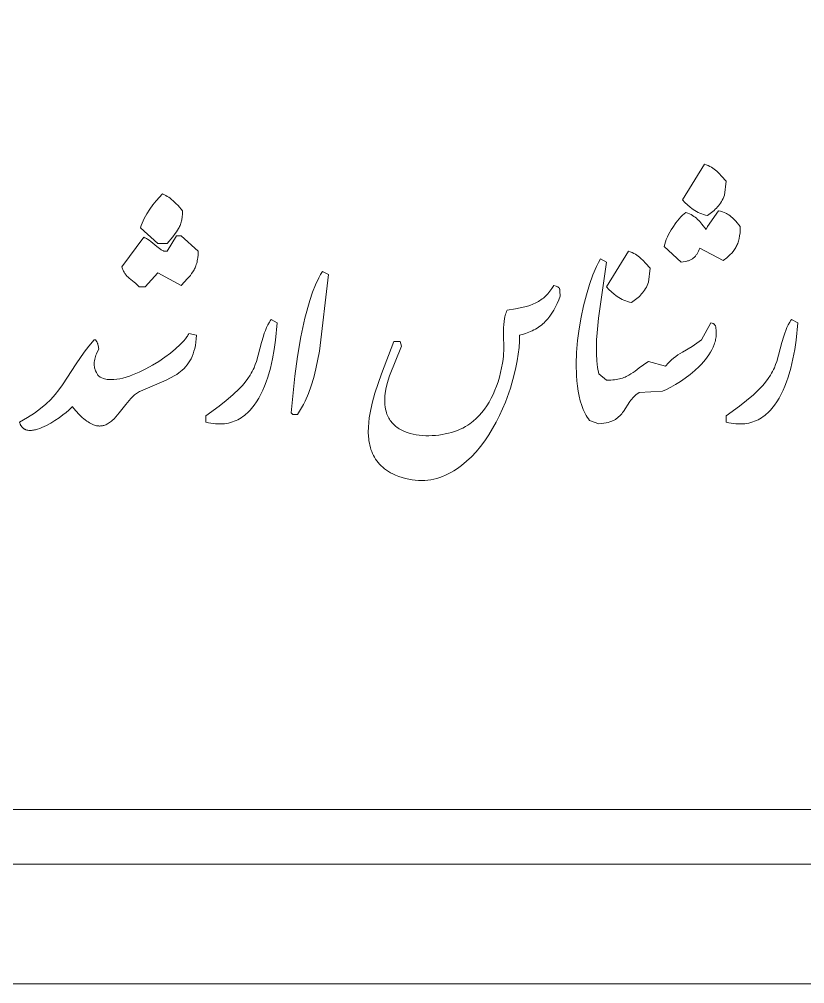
# Model space of a CAD drawing. Header units: metres. Extents: x 236 to 355, y 67 to 475.
# Drawn here: x 296.351 to 296.985, y 318.143 to 318.921 of the extents above; entities that cross this region are included whole.
import ezdxf

# ---------------------------------------------------------------- set-up
doc = ezdxf.new("R2010")
doc.units = ezdxf.units.M
doc.header["$LTSCALE"] = 0.007
doc.header["$MEASUREMENT"] = 0
doc.layers.add('6', color=6, linetype='Continuous')
doc.layers.add('H', color=7, linetype='Continuous')
doc.layers.add('decoration', color=251, linetype='Continuous', lineweight=18)

msp = doc.modelspace()

# ---------------------------------------------------------------- linework, layer by layer
at = {"layer": '6', "lineweight": 5}
for points in [[(311.83279, 337.5358), (283.73991, 337.5358), (283.73991, 318.14292), (311.83279, 318.14292)], [(311.83279, 337.5358), (283.73991, 337.5358), (283.73991, 318.14292), (311.83279, 318.14292)], [(311.73635, 337.43936), (283.83635, 337.43936), (283.83635, 318.23936), (311.73635, 318.23936)], [(311.73635, 337.43936), (283.83635, 337.43936), (283.83635, 318.23936), (311.73635, 318.23936)]]:
    msp.add_lwpolyline(points, close=True, dxfattribs=at)
at = {"layer": 'decoration', "lineweight": 5, "ltscale": 0.5}
msp.add_lwpolyline([(293.84743, 319.67008), (297.09747, 319.67008, -0.414214), (297.39747, 319.37008), (297.39747, 318.58343, -0.414214), (297.09747, 318.28343), (293.84743, 318.28343, -0.414214), (293.54743, 318.58343), (293.54743, 319.37008, -0.414214)], format="xyb", close=True, dxfattribs=at)
msp.add_lwpolyline([(293.84743, 319.67008), (297.09747, 319.67008, -0.414214), (297.39747, 319.37008), (297.39747, 318.58343, -0.414214), (297.09747, 318.28343), (293.84743, 318.28343, -0.414214), (293.54743, 318.58343), (293.54743, 319.37008, -0.414214)], format="xyb", close=True, dxfattribs=at)
at = {"layer": 'H', "lineweight": 5}
for points in [[(296.90374, 318.80381), (296.90532, 318.80326), (296.90678, 318.80265), (296.90813, 318.802), (296.9094, 318.8013), (296.91058, 318.80055), (296.91169, 318.79976), (296.91275, 318.79893), (296.91375, 318.79806), (296.91566, 318.79622), (296.91749, 318.79425), (296.92129, 318.79002), (296.92004, 318.77874), (296.91948, 318.77739), (296.91888, 318.77609), (296.91824, 318.77484), (296.91756, 318.77365), (296.91684, 318.7725), (296.91607, 318.7714), (296.91526, 318.77035), (296.91441, 318.76933), (296.91353, 318.76836), (296.9126, 318.76742), (296.91163, 318.76652), (296.91063, 318.76565), (296.90851, 318.764), (296.90625, 318.76245), (296.90467, 318.76276), (296.90313, 318.76316), (296.90164, 318.76366), (296.90019, 318.76424), (296.89877, 318.76489), (296.89741, 318.76562), (296.89608, 318.7664), (296.8948, 318.76724), (296.89356, 318.76812), (296.89237, 318.76904), (296.89013, 318.77098), (296.88807, 318.77298), (296.8862, 318.77498)], [(296.90374, 318.80381), (296.90532, 318.80326), (296.90678, 318.80265), (296.90813, 318.802), (296.9094, 318.8013), (296.91058, 318.80055), (296.91169, 318.79976), (296.91275, 318.79893), (296.91375, 318.79806), (296.91566, 318.79622), (296.91749, 318.79425), (296.92129, 318.79002), (296.92004, 318.77874), (296.91948, 318.77739), (296.91888, 318.77609), (296.91824, 318.77484), (296.91756, 318.77365), (296.91684, 318.7725), (296.91607, 318.7714), (296.91526, 318.77035), (296.91441, 318.76933), (296.91353, 318.76836), (296.9126, 318.76742), (296.91163, 318.76652), (296.91063, 318.76565), (296.90851, 318.764), (296.90625, 318.76245), (296.90467, 318.76276), (296.90313, 318.76316), (296.90164, 318.76366), (296.90019, 318.76424), (296.89877, 318.76489), (296.89741, 318.76562), (296.89608, 318.7664), (296.8948, 318.76724), (296.89356, 318.76812), (296.89237, 318.76904), (296.89013, 318.77098), (296.88807, 318.77298), (296.8862, 318.77498)], [(296.46646, 318.78), (296.46918, 318.77856), (296.4704, 318.77783), (296.47155, 318.77709), (296.47262, 318.77633), (296.47364, 318.77556), (296.47554, 318.77395), (296.47732, 318.77223), (296.47906, 318.77038), (296.48275, 318.76622), (296.48265, 318.7636), (296.48241, 318.76122), (296.48206, 318.75905), (296.48184, 318.75804), (296.48159, 318.75707), (296.48132, 318.75614), (296.48102, 318.75526), (296.4807, 318.7544), (296.48035, 318.75359), (296.47998, 318.7528), (296.47959, 318.75204), (296.47876, 318.75059), (296.47785, 318.74921), (296.47688, 318.7479), (296.47479, 318.74534), (296.47022, 318.7399), (296.4627, 318.7399), (296.44891, 318.75243), (296.44946, 318.75435), (296.45014, 318.75627), (296.45093, 318.75818), (296.45182, 318.76008), (296.45281, 318.76197), (296.45388, 318.76383), (296.4562, 318.76747), (296.45872, 318.77095), (296.46132, 318.77423)], [(296.46646, 318.78), (296.46918, 318.77856), (296.4704, 318.77783), (296.47155, 318.77709), (296.47262, 318.77633), (296.47364, 318.77556), (296.47554, 318.77395), (296.47732, 318.77223), (296.47906, 318.77038), (296.48275, 318.76622), (296.48265, 318.7636), (296.48241, 318.76122), (296.48206, 318.75905), (296.48184, 318.75804), (296.48159, 318.75707), (296.48132, 318.75614), (296.48102, 318.75526), (296.4807, 318.7544), (296.48035, 318.75359), (296.47998, 318.7528), (296.47959, 318.75204), (296.47876, 318.75059), (296.47785, 318.74921), (296.47688, 318.7479), (296.47479, 318.74534), (296.47022, 318.7399), (296.4627, 318.7399), (296.44891, 318.75243), (296.44946, 318.75435), (296.45014, 318.75627), (296.45093, 318.75818), (296.45182, 318.76008), (296.45281, 318.76197), (296.45388, 318.76383), (296.4562, 318.76747), (296.45872, 318.77095), (296.46132, 318.77423)], [(296.91514, 318.76622), (296.91683, 318.76582), (296.91837, 318.76536), (296.9198, 318.76483), (296.9211, 318.76425), (296.92172, 318.76394), (296.92231, 318.76361), (296.92343, 318.76292), (296.92447, 318.76217), (296.92546, 318.76138), (296.92639, 318.76055), (296.92729, 318.75967), (296.92904, 318.7578), (296.93268, 318.75368), (296.93267, 318.75096), (296.93252, 318.74843), (296.93224, 318.74608), (296.93184, 318.74388), (296.93159, 318.74285), (296.93131, 318.74184), (296.931, 318.74088), (296.93067, 318.73995), (296.93031, 318.73904), (296.92992, 318.73818), (296.9295, 318.73734), (296.92906, 318.73652), (296.92859, 318.73574), (296.9281, 318.73497), (296.92758, 318.73424), (296.92704, 318.73352), (296.92588, 318.73215), (296.92464, 318.73085), (296.92332, 318.7296), (296.92192, 318.72841), (296.9189, 318.72611), (296.9001, 318.73614), (296.89959, 318.73488), (296.89905, 318.7337), (296.8985, 318.73259), (296.8979, 318.73156), (296.89759, 318.73108), (296.89726, 318.73061), (296.89693, 318.73016), (296.89657, 318.72973), (296.89621, 318.72931), (296.89583, 318.72892), (296.89543, 318.72854), (296.89501, 318.72818), (296.89457, 318.72784), (296.89412, 318.72752), (296.89364, 318.72722), (296.89314, 318.72693), (296.89262, 318.72666), (296.89207, 318.72641), (296.8915, 318.72618), (296.8909, 318.72596), (296.89028, 318.72576), (296.88962, 318.72558), (296.88823, 318.72527), (296.88671, 318.72503), (296.88506, 318.72486), (296.87127, 318.73739), (296.87174, 318.73927), (296.87234, 318.74118), (296.87307, 318.74313), (296.87391, 318.74509), (296.87486, 318.74706), (296.87589, 318.74901), (296.87701, 318.75094), (296.8782, 318.75283), (296.88073, 318.75644), (296.88206, 318.75814), (296.88341, 318.75974), (296.88477, 318.76124), (296.88613, 318.76262), (296.88749, 318.76386), (296.88882, 318.76496), (296.89036, 318.7644), (296.89178, 318.76379), (296.89309, 318.76315), (296.89429, 318.76246), (296.8954, 318.76174), (296.89643, 318.76097), (296.89739, 318.76017), (296.8983, 318.75932), (296.89917, 318.75844), (296.90001, 318.75751), (296.90165, 318.75555), (296.90511, 318.75118), (296.90636, 318.75368)], [(296.91514, 318.76622), (296.91683, 318.76582), (296.91837, 318.76536), (296.9198, 318.76483), (296.9211, 318.76425), (296.92172, 318.76394), (296.92231, 318.76361), (296.92343, 318.76292), (296.92447, 318.76217), (296.92546, 318.76138), (296.92639, 318.76055), (296.92729, 318.75967), (296.92904, 318.7578), (296.93268, 318.75368), (296.93267, 318.75096), (296.93252, 318.74843), (296.93224, 318.74608), (296.93184, 318.74388), (296.93159, 318.74285), (296.93131, 318.74184), (296.931, 318.74088), (296.93067, 318.73995), (296.93031, 318.73904), (296.92992, 318.73818), (296.9295, 318.73734), (296.92906, 318.73652), (296.92859, 318.73574), (296.9281, 318.73497), (296.92758, 318.73424), (296.92704, 318.73352), (296.92588, 318.73215), (296.92464, 318.73085), (296.92332, 318.7296), (296.92192, 318.72841), (296.9189, 318.72611), (296.9001, 318.73614), (296.89959, 318.73488), (296.89905, 318.7337), (296.8985, 318.73259), (296.8979, 318.73156), (296.89759, 318.73108), (296.89726, 318.73061), (296.89693, 318.73016), (296.89657, 318.72973), (296.89621, 318.72931), (296.89583, 318.72892), (296.89543, 318.72854), (296.89501, 318.72818), (296.89457, 318.72784), (296.89412, 318.72752), (296.89364, 318.72722), (296.89314, 318.72693), (296.89262, 318.72666), (296.89207, 318.72641), (296.8915, 318.72618), (296.8909, 318.72596), (296.89028, 318.72576), (296.88962, 318.72558), (296.88823, 318.72527), (296.88671, 318.72503), (296.88506, 318.72486), (296.87127, 318.73739), (296.87174, 318.73927), (296.87234, 318.74118), (296.87307, 318.74313), (296.87391, 318.74509), (296.87486, 318.74706), (296.87589, 318.74901), (296.87701, 318.75094), (296.8782, 318.75283), (296.88073, 318.75644), (296.88206, 318.75814), (296.88341, 318.75974), (296.88477, 318.76124), (296.88613, 318.76262), (296.88749, 318.76386), (296.88882, 318.76496), (296.89036, 318.7644), (296.89178, 318.76379), (296.89309, 318.76315), (296.89429, 318.76246), (296.8954, 318.76174), (296.89643, 318.76097), (296.89739, 318.76017), (296.8983, 318.75932), (296.89917, 318.75844), (296.90001, 318.75751), (296.90165, 318.75555), (296.90511, 318.75118), (296.90636, 318.75368)], [(296.47773, 318.74616), (296.48149, 318.74616), (296.49528, 318.73363), (296.4952, 318.73084), (296.49498, 318.7283), (296.49482, 318.72712), (296.49462, 318.72598), (296.49439, 318.7249), (296.49413, 318.72387), (296.49384, 318.72288), (296.49352, 318.72193), (296.49318, 318.72103), (296.49281, 318.72016), (296.49241, 318.71932), (296.49199, 318.71851), (296.49154, 318.71773), (296.49107, 318.71698), (296.49008, 318.71554), (296.48901, 318.71416), (296.48667, 318.71152), (296.48149, 318.70606), (296.4627, 318.71608), (296.45267, 318.7048), (296.44766, 318.7048), (296.44671, 318.70587), (296.44574, 318.70685), (296.44474, 318.70776), (296.44373, 318.70862), (296.43973, 318.71187), (296.43879, 318.71272), (296.43789, 318.71362), (296.43745, 318.7141), (296.43704, 318.71459), (296.43663, 318.71511), (296.43625, 318.71565), (296.43588, 318.71622), (296.43552, 318.71681), (296.43519, 318.71744), (296.43488, 318.7181), (296.43459, 318.71879), (296.43433, 318.71952), (296.43409, 318.72029), (296.43387, 318.7211), (296.45142, 318.74491), (296.45222, 318.74455), (296.45299, 318.74417), (296.45375, 318.74376), (296.45448, 318.74333), (296.45588, 318.74242), (296.45721, 318.74145), (296.46193, 318.73749), (296.46405, 318.73576), (296.46508, 318.73503), (296.46559, 318.73471), (296.46609, 318.73442), (296.4666, 318.73417), (296.46711, 318.73395), (296.46736, 318.73386), (296.46762, 318.73378), (296.46787, 318.73371), (296.46813, 318.73365), (296.46838, 318.73361), (296.46864, 318.73357), (296.4689, 318.73355), (296.46916, 318.73354), (296.46942, 318.73354), (296.46968, 318.73356), (296.46995, 318.73359), (296.47021, 318.73363)], [(296.47773, 318.74616), (296.48149, 318.74616), (296.49528, 318.73363), (296.4952, 318.73084), (296.49498, 318.7283), (296.49482, 318.72712), (296.49462, 318.72598), (296.49439, 318.7249), (296.49413, 318.72387), (296.49384, 318.72288), (296.49352, 318.72193), (296.49318, 318.72103), (296.49281, 318.72016), (296.49241, 318.71932), (296.49199, 318.71851), (296.49154, 318.71773), (296.49107, 318.71698), (296.49008, 318.71554), (296.48901, 318.71416), (296.48667, 318.71152), (296.48149, 318.70606), (296.4627, 318.71608), (296.45267, 318.7048), (296.44766, 318.7048), (296.44671, 318.70587), (296.44574, 318.70685), (296.44474, 318.70776), (296.44373, 318.70862), (296.43973, 318.71187), (296.43879, 318.71272), (296.43789, 318.71362), (296.43745, 318.7141), (296.43704, 318.71459), (296.43663, 318.71511), (296.43625, 318.71565), (296.43588, 318.71622), (296.43552, 318.71681), (296.43519, 318.71744), (296.43488, 318.7181), (296.43459, 318.71879), (296.43433, 318.71952), (296.43409, 318.72029), (296.43387, 318.7211), (296.45142, 318.74491), (296.45222, 318.74455), (296.45299, 318.74417), (296.45375, 318.74376), (296.45448, 318.74333), (296.45588, 318.74242), (296.45721, 318.74145), (296.46193, 318.73749), (296.46405, 318.73576), (296.46508, 318.73503), (296.46559, 318.73471), (296.46609, 318.73442), (296.4666, 318.73417), (296.46711, 318.73395), (296.46736, 318.73386), (296.46762, 318.73378), (296.46787, 318.73371), (296.46813, 318.73365), (296.46838, 318.73361), (296.46864, 318.73357), (296.4689, 318.73355), (296.46916, 318.73354), (296.46942, 318.73354), (296.46968, 318.73356), (296.46995, 318.73359), (296.47021, 318.73363)], [(296.84245, 318.73363), (296.84402, 318.73308), (296.84548, 318.73247), (296.84683, 318.73182), (296.8481, 318.73112), (296.84928, 318.73037), (296.8504, 318.72958), (296.85145, 318.72875), (296.85246, 318.72788), (296.85436, 318.72604), (296.85619, 318.72407), (296.85999, 318.71984), (296.85874, 318.70856), (296.85818, 318.70721), (296.85759, 318.70591), (296.85695, 318.70467), (296.85626, 318.70347), (296.85554, 318.70233), (296.85477, 318.70122), (296.85396, 318.70017), (296.85312, 318.69915), (296.85223, 318.69818), (296.8513, 318.69724), (296.85034, 318.69634), (296.84933, 318.69547), (296.84722, 318.69382), (296.84495, 318.69227), (296.84337, 318.69258), (296.84184, 318.69298), (296.84034, 318.69348), (296.83889, 318.69406), (296.83748, 318.69472), (296.83611, 318.69544), (296.83478, 318.69622), (296.8335, 318.69706), (296.83227, 318.69794), (296.83108, 318.69887), (296.82883, 318.7008), (296.82677, 318.7028), (296.8249, 318.7048)], [(296.84245, 318.73363), (296.84402, 318.73308), (296.84548, 318.73247), (296.84683, 318.73182), (296.8481, 318.73112), (296.84928, 318.73037), (296.8504, 318.72958), (296.85145, 318.72875), (296.85246, 318.72788), (296.85436, 318.72604), (296.85619, 318.72407), (296.85999, 318.71984), (296.85874, 318.70856), (296.85818, 318.70721), (296.85759, 318.70591), (296.85695, 318.70467), (296.85626, 318.70347), (296.85554, 318.70233), (296.85477, 318.70122), (296.85396, 318.70017), (296.85312, 318.69915), (296.85223, 318.69818), (296.8513, 318.69724), (296.85034, 318.69634), (296.84933, 318.69547), (296.84722, 318.69382), (296.84495, 318.69227), (296.84337, 318.69258), (296.84184, 318.69298), (296.84034, 318.69348), (296.83889, 318.69406), (296.83748, 318.69472), (296.83611, 318.69544), (296.83478, 318.69622), (296.8335, 318.69706), (296.83227, 318.69794), (296.83108, 318.69887), (296.82883, 318.7008), (296.82677, 318.7028), (296.8249, 318.7048)], [(296.81989, 318.72736), (296.8249, 318.72486), (296.81845, 318.67957), (296.81722, 318.66792), (296.81684, 318.66214), (296.81666, 318.65644), (296.81672, 318.65081), (296.81705, 318.64529), (296.81767, 318.63988), (296.81863, 318.63462), (296.8249, 318.62961), (296.82825, 318.62968), (296.82981, 318.62978), (296.83128, 318.62994), (296.83268, 318.63014), (296.83401, 318.63038), (296.83528, 318.63066), (296.83649, 318.63097), (296.83764, 318.63133), (296.83873, 318.63171), (296.83979, 318.63213), (296.84079, 318.63258), (296.84177, 318.63306), (296.8427, 318.63356), (296.84449, 318.63463), (296.84619, 318.63578), (296.84785, 318.63699), (296.85116, 318.63953), (296.85469, 318.64213), (296.85664, 318.64341), (296.85874, 318.64465), (296.87252, 318.64089), (296.87325, 318.64183), (296.874, 318.64273), (296.87555, 318.64442), (296.87719, 318.64597), (296.87888, 318.6474), (296.88064, 318.64874), (296.88244, 318.64999), (296.88616, 318.65233), (296.89383, 318.65686), (296.89764, 318.65935), (296.89951, 318.66072), (296.90135, 318.66219), (296.90887, 318.67598), (296.91003, 318.67552), (296.91074, 318.67528), (296.91113, 318.67516), (296.91119, 318.67514), (296.91119, 318.67514), (296.91119, 318.67514), (296.91119, 318.67514), (296.91119, 318.67514), (296.9112, 318.67514), (296.9112, 318.67514), (296.9112, 318.67514), (296.9112, 318.67514), (296.9112, 318.67514), (296.9112, 318.67514), (296.9112, 318.67514), (296.9112, 318.67513), (296.9112, 318.67513), (296.9112, 318.67513), (296.9112, 318.67513), (296.9112, 318.67513), (296.91121, 318.67513), (296.91121, 318.67513), (296.91121, 318.67513), (296.91121, 318.67513), (296.91121, 318.67513), (296.91121, 318.67513), (296.91121, 318.67513), (296.91121, 318.67513), (296.91121, 318.67513), (296.91121, 318.67513), (296.91121, 318.67513), (296.91121, 318.67513), (296.91122, 318.67513), (296.91122, 318.67513), (296.91122, 318.67513), (296.91122, 318.67513), (296.91122, 318.67513), (296.91122, 318.67513), (296.91122, 318.67513), (296.91122, 318.67513), (296.91122, 318.67513), (296.91122, 318.67513), (296.91122, 318.67513), (296.91122, 318.67513), (296.91123, 318.67513), (296.91123, 318.67513), (296.91123, 318.67513), (296.91123, 318.67513), (296.91123, 318.67513), (296.91123, 318.67513), (296.91123, 318.67512), (296.91123, 318.67512), (296.91123, 318.67512), (296.91123, 318.67512), (296.91123, 318.67512), (296.91123, 318.67512), (296.91123, 318.67512), (296.91124, 318.67512), (296.91124, 318.67512), (296.91124, 318.67512), (296.91124, 318.67512), (296.91124, 318.67512), (296.91124, 318.67512), (296.91124, 318.67512), (296.91124, 318.67512), (296.91124, 318.67512), (296.91124, 318.67512), (296.91124, 318.67512), (296.91129, 318.6751), (296.9113, 318.6751), (296.9113, 318.6751), (296.9113, 318.6751), (296.9113, 318.6751), (296.9113, 318.6751), (296.9113, 318.6751), (296.9113, 318.67509), (296.9113, 318.67509), (296.9113, 318.67509), (296.9113, 318.67509), (296.9113, 318.67509), (296.9113, 318.67509), (296.9113, 318.67509), (296.9113, 318.67509), (296.9113, 318.67509), (296.91131, 318.67509), (296.91131, 318.67509), (296.91131, 318.67509), (296.91131, 318.67509), (296.91131, 318.67509), (296.91131, 318.67509), (296.91131, 318.67509), (296.91131, 318.67509), (296.91131, 318.67509), (296.91131, 318.67509), (296.91131, 318.67509), (296.91131, 318.67509), (296.91131, 318.67509), (296.91131, 318.67509), (296.91131, 318.67509), (296.91131, 318.67509), (296.91131, 318.67509), (296.91131, 318.67509), (296.91132, 318.67509), (296.91132, 318.67509), (296.91132, 318.67509), (296.91132, 318.67509), (296.91132, 318.67509), (296.91132, 318.67509), (296.91132, 318.67508), (296.91132, 318.67508), (296.91132, 318.67508), (296.91132, 318.67508), (296.91132, 318.67508), (296.91132, 318.67508), (296.91132, 318.67508), (296.91132, 318.67508), (296.91132, 318.67508), (296.91132, 318.67508), (296.91263, 318.67347), (296.91289, 318.67237), (296.91309, 318.67127), (296.91324, 318.67017), (296.91333, 318.66907), (296.91337, 318.66798), (296.91337, 318.66688), (296.91331, 318.6658), (296.91321, 318.66471), (296.91306, 318.66363), (296.91287, 318.66256), (296.91263, 318.66149), (296.91235, 318.66042), (296.91202, 318.65936), (296.91166, 318.65831), (296.91082, 318.65622), (296.90983, 318.65416), (296.90871, 318.65213), (296.90747, 318.65014), (296.9061, 318.64818), (296.90464, 318.64625), (296.90307, 318.64438), (296.90142, 318.64254), (296.8997, 318.64075), (296.89606, 318.63733), (296.89225, 318.63413), (296.88833, 318.63117), (296.88439, 318.62848), (296.88051, 318.62608), (296.87677, 318.62399), (296.87324, 318.62223), (296.87002, 318.62083), (296.85122, 318.61958), (296.85, 318.61882), (296.84887, 318.61802), (296.84783, 318.61718), (296.84687, 318.6163), (296.84598, 318.61539), (296.84515, 318.61444), (296.84437, 318.61348), (296.84364, 318.6125), (296.83846, 318.60446), (296.83777, 318.6035), (296.83705, 318.60256), (296.83629, 318.60165), (296.83547, 318.60078), (296.83459, 318.59995), (296.83364, 318.59915), (296.83262, 318.59841), (296.83208, 318.59805), (296.83151, 318.59771), (296.83092, 318.59738), (296.83031, 318.59707), (296.82901, 318.59649), (296.8276, 318.59598), (296.82607, 318.59553), (296.82442, 318.59515), (296.82264, 318.59486), (296.82071, 318.59464), (296.81863, 318.59451), (296.81111, 318.59702), (296.81016, 318.59834), (296.80925, 318.59973), (296.80839, 318.60118), (296.80758, 318.60269), (296.80682, 318.60426), (296.8061, 318.60588), (296.8048, 318.6093), (296.80368, 318.61292), (296.80272, 318.61673), (296.80194, 318.62071), (296.80131, 318.62485), (296.80084, 318.62912), (296.80051, 318.63352), (296.80029, 318.6426), (296.8006, 318.65197), (296.80139, 318.6615), (296.80263, 318.67105), (296.80425, 318.68048), (296.80624, 318.68968), (296.80853, 318.69849), (296.81108, 318.7068), (296.81386, 318.71447), (296.81681, 318.72137), (296.81833, 318.72449)], [(296.81989, 318.72736), (296.8249, 318.72486), (296.81845, 318.67957), (296.81722, 318.66792), (296.81684, 318.66214), (296.81666, 318.65644), (296.81672, 318.65081), (296.81705, 318.64529), (296.81767, 318.63988), (296.81863, 318.63462), (296.8249, 318.62961), (296.82825, 318.62968), (296.82981, 318.62978), (296.83128, 318.62994), (296.83268, 318.63014), (296.83401, 318.63038), (296.83528, 318.63066), (296.83649, 318.63097), (296.83764, 318.63133), (296.83873, 318.63171), (296.83979, 318.63213), (296.84079, 318.63258), (296.84177, 318.63306), (296.8427, 318.63356), (296.84449, 318.63463), (296.84619, 318.63578), (296.84785, 318.63699), (296.85116, 318.63953), (296.85469, 318.64213), (296.85664, 318.64341), (296.85874, 318.64465), (296.87252, 318.64089), (296.87325, 318.64183), (296.874, 318.64273), (296.87555, 318.64442), (296.87719, 318.64597), (296.87888, 318.6474), (296.88064, 318.64874), (296.88244, 318.64999), (296.88616, 318.65233), (296.89383, 318.65686), (296.89764, 318.65935), (296.89951, 318.66072), (296.90135, 318.66219), (296.90887, 318.67598), (296.91003, 318.67552), (296.91074, 318.67528), (296.91113, 318.67516), (296.91119, 318.67514), (296.91119, 318.67514), (296.91119, 318.67514), (296.91119, 318.67514), (296.91119, 318.67514), (296.9112, 318.67514), (296.9112, 318.67514), (296.9112, 318.67514), (296.9112, 318.67514), (296.9112, 318.67514), (296.9112, 318.67514), (296.9112, 318.67514), (296.9112, 318.67513), (296.9112, 318.67513), (296.9112, 318.67513), (296.9112, 318.67513), (296.9112, 318.67513), (296.91121, 318.67513), (296.91121, 318.67513), (296.91121, 318.67513), (296.91121, 318.67513), (296.91121, 318.67513), (296.91121, 318.67513), (296.91121, 318.67513), (296.91121, 318.67513), (296.91121, 318.67513), (296.91121, 318.67513), (296.91121, 318.67513), (296.91121, 318.67513), (296.91122, 318.67513), (296.91122, 318.67513), (296.91122, 318.67513), (296.91122, 318.67513), (296.91122, 318.67513), (296.91122, 318.67513), (296.91122, 318.67513), (296.91122, 318.67513), (296.91122, 318.67513), (296.91122, 318.67513), (296.91122, 318.67513), (296.91122, 318.67513), (296.91123, 318.67513), (296.91123, 318.67513), (296.91123, 318.67513), (296.91123, 318.67513), (296.91123, 318.67513), (296.91123, 318.67513), (296.91123, 318.67512), (296.91123, 318.67512), (296.91123, 318.67512), (296.91123, 318.67512), (296.91123, 318.67512), (296.91123, 318.67512), (296.91123, 318.67512), (296.91124, 318.67512), (296.91124, 318.67512), (296.91124, 318.67512), (296.91124, 318.67512), (296.91124, 318.67512), (296.91124, 318.67512), (296.91124, 318.67512), (296.91124, 318.67512), (296.91124, 318.67512), (296.91124, 318.67512), (296.91124, 318.67512), (296.91129, 318.6751), (296.9113, 318.6751), (296.9113, 318.6751), (296.9113, 318.6751), (296.9113, 318.6751), (296.9113, 318.6751), (296.9113, 318.6751), (296.9113, 318.67509), (296.9113, 318.67509), (296.9113, 318.67509), (296.9113, 318.67509), (296.9113, 318.67509), (296.9113, 318.67509), (296.9113, 318.67509), (296.9113, 318.67509), (296.9113, 318.67509), (296.91131, 318.67509), (296.91131, 318.67509), (296.91131, 318.67509), (296.91131, 318.67509), (296.91131, 318.67509), (296.91131, 318.67509), (296.91131, 318.67509), (296.91131, 318.67509), (296.91131, 318.67509), (296.91131, 318.67509), (296.91131, 318.67509), (296.91131, 318.67509), (296.91131, 318.67509), (296.91131, 318.67509), (296.91131, 318.67509), (296.91131, 318.67509), (296.91131, 318.67509), (296.91131, 318.67509), (296.91132, 318.67509), (296.91132, 318.67509), (296.91132, 318.67509), (296.91132, 318.67509), (296.91132, 318.67509), (296.91132, 318.67509), (296.91132, 318.67508), (296.91132, 318.67508), (296.91132, 318.67508), (296.91132, 318.67508), (296.91132, 318.67508), (296.91132, 318.67508), (296.91132, 318.67508), (296.91132, 318.67508), (296.91132, 318.67508), (296.91132, 318.67508), (296.91263, 318.67347), (296.91289, 318.67237), (296.91309, 318.67127), (296.91324, 318.67017), (296.91333, 318.66907), (296.91337, 318.66798), (296.91337, 318.66688), (296.91331, 318.6658), (296.91321, 318.66471), (296.91306, 318.66363), (296.91287, 318.66256), (296.91263, 318.66149), (296.91235, 318.66042), (296.91202, 318.65936), (296.91166, 318.65831), (296.91082, 318.65622), (296.90983, 318.65416), (296.90871, 318.65213), (296.90747, 318.65014), (296.9061, 318.64818), (296.90464, 318.64625), (296.90307, 318.64438), (296.90142, 318.64254), (296.8997, 318.64075), (296.89606, 318.63733), (296.89225, 318.63413), (296.88833, 318.63117), (296.88439, 318.62848), (296.88051, 318.62608), (296.87677, 318.62399), (296.87324, 318.62223), (296.87002, 318.62083), (296.85122, 318.61958), (296.85, 318.61882), (296.84887, 318.61802), (296.84783, 318.61718), (296.84687, 318.6163), (296.84598, 318.61539), (296.84515, 318.61444), (296.84437, 318.61348), (296.84364, 318.6125), (296.83846, 318.60446), (296.83777, 318.6035), (296.83705, 318.60256), (296.83629, 318.60165), (296.83547, 318.60078), (296.83459, 318.59995), (296.83364, 318.59915), (296.83262, 318.59841), (296.83208, 318.59805), (296.83151, 318.59771), (296.83092, 318.59738), (296.83031, 318.59707), (296.82901, 318.59649), (296.8276, 318.59598), (296.82607, 318.59553), (296.82442, 318.59515), (296.82264, 318.59486), (296.82071, 318.59464), (296.81863, 318.59451), (296.81111, 318.59702), (296.81016, 318.59834), (296.80925, 318.59973), (296.80839, 318.60118), (296.80758, 318.60269), (296.80682, 318.60426), (296.8061, 318.60588), (296.8048, 318.6093), (296.80368, 318.61292), (296.80272, 318.61673), (296.80194, 318.62071), (296.80131, 318.62485), (296.80084, 318.62912), (296.80051, 318.63352), (296.80029, 318.6426), (296.8006, 318.65197), (296.80139, 318.6615), (296.80263, 318.67105), (296.80425, 318.68048), (296.80624, 318.68968), (296.80853, 318.69849), (296.81108, 318.7068), (296.81386, 318.71447), (296.81681, 318.72137), (296.81833, 318.72449)], [(296.59555, 318.71734), (296.60056, 318.71483), (296.59314, 318.65315), (296.59028, 318.63867), (296.58853, 318.63177), (296.58654, 318.62513), (296.58427, 318.61881), (296.58169, 318.61282), (296.58028, 318.60997), (296.57877, 318.60722), (296.57718, 318.60457), (296.57549, 318.60203), (296.57173, 318.60203), (296.57048, 318.60329), (296.57325, 318.63294), (296.57539, 318.64872), (296.5781, 318.66448), (296.58142, 318.67971), (296.58541, 318.69393), (296.58766, 318.7005), (296.5901, 318.70664), (296.59272, 318.71227), (296.59411, 318.71488)], [(296.59555, 318.71734), (296.60056, 318.71483), (296.59314, 318.65315), (296.59028, 318.63867), (296.58853, 318.63177), (296.58654, 318.62513), (296.58427, 318.61881), (296.58169, 318.61282), (296.58028, 318.60997), (296.57877, 318.60722), (296.57718, 318.60457), (296.57549, 318.60203), (296.57173, 318.60203), (296.57048, 318.60329), (296.57325, 318.63294), (296.57539, 318.64872), (296.5781, 318.66448), (296.58142, 318.67971), (296.58541, 318.69393), (296.58766, 318.7005), (296.5901, 318.70664), (296.59272, 318.71227), (296.59411, 318.71488)], [(296.78229, 318.70606), (296.78412, 318.70537), (296.78483, 318.70509), (296.78543, 318.70482), (296.78568, 318.70469), (296.78591, 318.70455), (296.78601, 318.70449), (296.78611, 318.70442), (296.78616, 318.70438), (296.78621, 318.70435), (296.78623, 318.70433), (296.78624, 318.70432), (296.78624, 318.70432), (296.78625, 318.70432), (296.78625, 318.70431), (296.78625, 318.70431), (296.78629, 318.70427), (296.78634, 318.70424), (296.78638, 318.7042), (296.78642, 318.70416), (296.78642, 318.70416), (296.78642, 318.70416), (296.78642, 318.70416), (296.78643, 318.70415), (296.78643, 318.70415), (296.78643, 318.70415), (296.78643, 318.70415), (296.78644, 318.70414), (296.78644, 318.70414), (296.78644, 318.70414), (296.78644, 318.70414), (296.78644, 318.70413), (296.78645, 318.70413), (296.78645, 318.70413), (296.78645, 318.70413), (296.78645, 318.70412), (296.78646, 318.70412), (296.78646, 318.70412), (296.78646, 318.70412), (296.78646, 318.70412), (296.78647, 318.70411), (296.78647, 318.70411), (296.78647, 318.70411), (296.78647, 318.70411), (296.78648, 318.7041), (296.78648, 318.70409), (296.78649, 318.70409), (296.78649, 318.70409), (296.78649, 318.70409), (296.78653, 318.70405), (296.78659, 318.70397), (296.7866, 318.70395), (296.7866, 318.70395), (296.78661, 318.70395), (296.78661, 318.70395), (296.78661, 318.70394), (296.78662, 318.70393), (296.78662, 318.70393), (296.78662, 318.70393), (296.78662, 318.70393), (296.78663, 318.70392), (296.78663, 318.70392), (296.78663, 318.70392), (296.78663, 318.70392), (296.78663, 318.70391), (296.78664, 318.70391), (296.78664, 318.70391), (296.78664, 318.70391), (296.78664, 318.7039), (296.78664, 318.7039), (296.78665, 318.7039), (296.78665, 318.70389), (296.78665, 318.70389), (296.78665, 318.70389), (296.78665, 318.70389), (296.78665, 318.70388), (296.78666, 318.70388), (296.78672, 318.70379), (296.78674, 318.70375), (296.78677, 318.7037), (296.78677, 318.7037), (296.78677, 318.7037), (296.78677, 318.7037), (296.78678, 318.70369), (296.78678, 318.70369), (296.78678, 318.70369), (296.78678, 318.70368), (296.78678, 318.70368), (296.78678, 318.70368), (296.78679, 318.70368), (296.78679, 318.70367), (296.78679, 318.70367), (296.78679, 318.70367), (296.78679, 318.70366), (296.78679, 318.70366), (296.78679, 318.70366), (296.78682, 318.70361), (296.78686, 318.70351), (296.78691, 318.70341), (296.78695, 318.70331), (296.78698, 318.7032), (296.78701, 318.70308), (296.78704, 318.70296), (296.78709, 318.7027), (296.78713, 318.70242), (296.78716, 318.70212), (296.7872, 318.70143), (296.7873, 318.69728), (296.78624, 318.69432), (296.78507, 318.69147), (296.78377, 318.68873), (296.78235, 318.68611), (296.78081, 318.68362), (296.77914, 318.68126), (296.77733, 318.67904), (296.7754, 318.67695), (296.77438, 318.67597), (296.77332, 318.67501), (296.77223, 318.6741), (296.77111, 318.67323), (296.76994, 318.67239), (296.76875, 318.67159), (296.76751, 318.67084), (296.76624, 318.67012), (296.76494, 318.66945), (296.76359, 318.66882), (296.76221, 318.66823), (296.76079, 318.66769), (296.75933, 318.66718), (296.75783, 318.66673), (296.75471, 318.66595), (296.75458, 318.66104), (296.7542, 318.65595), (296.75359, 318.65071), (296.75276, 318.64533), (296.7517, 318.63986), (296.75042, 318.63432), (296.74721, 318.62312), (296.74319, 318.61196), (296.74087, 318.60646), (296.73837, 318.60105), (296.73567, 318.59575), (296.73279, 318.5906), (296.72973, 318.58562), (296.7265, 318.58083), (296.72309, 318.57627), (296.71952, 318.57196), (296.71579, 318.56793), (296.71189, 318.56421), (296.70785, 318.56082), (296.70577, 318.55925), (296.70365, 318.55778), (296.7015, 318.55641), (296.69931, 318.55514), (296.69709, 318.55397), (296.69483, 318.5529), (296.69254, 318.55195), (296.69021, 318.55111), (296.68785, 318.55039), (296.68546, 318.54978), (296.68304, 318.5493), (296.68059, 318.54895), (296.6781, 318.54873), (296.67559, 318.54864), (296.67304, 318.54869), (296.67047, 318.54888), (296.66787, 318.54921), (296.66524, 318.54969), (296.66258, 318.55032), (296.6599, 318.55111), (296.65719, 318.55205), (296.65445, 318.55315), (296.6525, 318.55405), (296.65065, 318.55501), (296.64891, 318.55602), (296.64727, 318.55709), (296.64573, 318.55822), (296.64428, 318.5594), (296.64294, 318.56063), (296.64169, 318.56191), (296.64053, 318.56324), (296.63945, 318.56462), (296.63847, 318.56604), (296.63757, 318.56751), (296.63675, 318.56901), (296.63601, 318.57056), (296.63536, 318.57214), (296.63477, 318.57376), (296.63426, 318.57542), (296.63383, 318.57711), (296.63346, 318.57883), (296.63316, 318.58058), (296.63293, 318.58235), (296.63275, 318.58416), (296.63259, 318.58783), (296.63265, 318.5916), (296.63292, 318.59543), (296.63337, 318.59932), (296.634, 318.60325), (296.63571, 318.61119), (296.6379, 318.61914), (296.64315, 318.63463), (296.6532, 318.66094), (296.65821, 318.66094), (296.65946, 318.65718), (296.64963, 318.633), (296.64852, 318.62951), (296.64756, 318.62597), (296.64679, 318.62239), (296.64623, 318.61879), (296.64605, 318.61699), (296.64593, 318.61519), (296.64589, 318.6134), (296.64592, 318.61161), (296.64604, 318.60982), (296.64625, 318.60805), (296.64654, 318.60629), (296.64693, 318.60454), (296.64726, 318.60337), (296.64764, 318.60224), (296.64807, 318.60115), (296.64854, 318.6001), (296.64907, 318.59909), (296.64965, 318.59812), (296.65026, 318.59718), (296.65093, 318.59628), (296.65163, 318.59542), (296.65238, 318.59459), (296.65317, 318.59381), (296.65399, 318.59305), (296.65485, 318.59234), (296.65575, 318.59165), (296.65668, 318.59101), (296.65764, 318.59039), (296.65863, 318.58982), (296.65966, 318.58927), (296.66071, 318.58876), (296.66179, 318.58828), (296.66402, 318.58743), (296.66635, 318.5867), (296.66875, 318.58609), (296.67123, 318.58561), (296.67376, 318.58524), (296.67633, 318.585), (296.67894, 318.58486), (296.68158, 318.58484), (296.68422, 318.58493), (296.68687, 318.58512), (296.68951, 318.58541), (296.69212, 318.5858), (296.6947, 318.58629), (296.69724, 318.58687), (296.69972, 318.58754), (296.70214, 318.58829), (296.70448, 318.58914), (296.70673, 318.59006), (296.70888, 318.59106), (296.71091, 318.59214), (296.71283, 318.59329), (296.71461, 318.59451), (296.71719, 318.59654), (296.71964, 318.59873), (296.72197, 318.60108), (296.72417, 318.60358), (296.72624, 318.60623), (296.72818, 318.60902), (296.73, 318.61195), (296.7317, 318.615), (296.73328, 318.61818), (296.73473, 318.62148), (296.73606, 318.62488), (296.73727, 318.6284), (296.73836, 318.63201), (296.73934, 318.63572), (296.74093, 318.64339), (296.74135, 318.64629), (296.74163, 318.6492), (296.74188, 318.65504), (296.74177, 318.66648), (296.74182, 318.6719), (296.74195, 318.67451), (296.74218, 318.67702), (296.74255, 318.67944), (296.74279, 318.68061), (296.74308, 318.68175), (296.7434, 318.68286), (296.74378, 318.68394), (296.74421, 318.68499), (296.74469, 318.686), (296.7515, 318.68712), (296.75755, 318.68841), (296.76032, 318.68916), (296.76293, 318.68998), (296.76538, 318.69091), (296.76769, 318.69195), (296.7688, 318.69252), (296.76988, 318.69312), (296.77092, 318.69375), (296.77194, 318.69443), (296.77292, 318.69514), (296.77389, 318.69589), (296.77482, 318.69669), (296.77573, 318.69753), (296.77662, 318.69841), (296.77749, 318.69935), (296.77833, 318.70033), (296.77916, 318.70137), (296.78075, 318.7036)], [(296.78229, 318.70606), (296.78412, 318.70537), (296.78483, 318.70509), (296.78543, 318.70482), (296.78568, 318.70469), (296.78591, 318.70455), (296.78601, 318.70449), (296.78611, 318.70442), (296.78616, 318.70438), (296.78621, 318.70435), (296.78623, 318.70433), (296.78624, 318.70432), (296.78624, 318.70432), (296.78625, 318.70432), (296.78625, 318.70431), (296.78625, 318.70431), (296.78629, 318.70427), (296.78634, 318.70424), (296.78638, 318.7042), (296.78642, 318.70416), (296.78642, 318.70416), (296.78642, 318.70416), (296.78642, 318.70416), (296.78643, 318.70415), (296.78643, 318.70415), (296.78643, 318.70415), (296.78643, 318.70415), (296.78644, 318.70414), (296.78644, 318.70414), (296.78644, 318.70414), (296.78644, 318.70414), (296.78644, 318.70413), (296.78645, 318.70413), (296.78645, 318.70413), (296.78645, 318.70413), (296.78645, 318.70412), (296.78646, 318.70412), (296.78646, 318.70412), (296.78646, 318.70412), (296.78646, 318.70412), (296.78647, 318.70411), (296.78647, 318.70411), (296.78647, 318.70411), (296.78647, 318.70411), (296.78648, 318.7041), (296.78648, 318.70409), (296.78649, 318.70409), (296.78649, 318.70409), (296.78649, 318.70409), (296.78653, 318.70405), (296.78659, 318.70397), (296.7866, 318.70395), (296.7866, 318.70395), (296.78661, 318.70395), (296.78661, 318.70395), (296.78661, 318.70394), (296.78662, 318.70393), (296.78662, 318.70393), (296.78662, 318.70393), (296.78662, 318.70393), (296.78663, 318.70392), (296.78663, 318.70392), (296.78663, 318.70392), (296.78663, 318.70392), (296.78663, 318.70391), (296.78664, 318.70391), (296.78664, 318.70391), (296.78664, 318.70391), (296.78664, 318.7039), (296.78664, 318.7039), (296.78665, 318.7039), (296.78665, 318.70389), (296.78665, 318.70389), (296.78665, 318.70389), (296.78665, 318.70389), (296.78665, 318.70388), (296.78666, 318.70388), (296.78672, 318.70379), (296.78674, 318.70375), (296.78677, 318.7037), (296.78677, 318.7037), (296.78677, 318.7037), (296.78677, 318.7037), (296.78678, 318.70369), (296.78678, 318.70369), (296.78678, 318.70369), (296.78678, 318.70368), (296.78678, 318.70368), (296.78678, 318.70368), (296.78679, 318.70368), (296.78679, 318.70367), (296.78679, 318.70367), (296.78679, 318.70367), (296.78679, 318.70366), (296.78679, 318.70366), (296.78679, 318.70366), (296.78682, 318.70361), (296.78686, 318.70351), (296.78691, 318.70341), (296.78695, 318.70331), (296.78698, 318.7032), (296.78701, 318.70308), (296.78704, 318.70296), (296.78709, 318.7027), (296.78713, 318.70242), (296.78716, 318.70212), (296.7872, 318.70143), (296.7873, 318.69728), (296.78624, 318.69432), (296.78507, 318.69147), (296.78377, 318.68873), (296.78235, 318.68611), (296.78081, 318.68362), (296.77914, 318.68126), (296.77733, 318.67904), (296.7754, 318.67695), (296.77438, 318.67597), (296.77332, 318.67501), (296.77223, 318.6741), (296.77111, 318.67323), (296.76994, 318.67239), (296.76875, 318.67159), (296.76751, 318.67084), (296.76624, 318.67012), (296.76494, 318.66945), (296.76359, 318.66882), (296.76221, 318.66823), (296.76079, 318.66769), (296.75933, 318.66718), (296.75783, 318.66673), (296.75471, 318.66595), (296.75458, 318.66104), (296.7542, 318.65595), (296.75359, 318.65071), (296.75276, 318.64533), (296.7517, 318.63986), (296.75042, 318.63432), (296.74721, 318.62312), (296.74319, 318.61196), (296.74087, 318.60646), (296.73837, 318.60105), (296.73567, 318.59575), (296.73279, 318.5906), (296.72973, 318.58562), (296.7265, 318.58083), (296.72309, 318.57627), (296.71952, 318.57196), (296.71579, 318.56793), (296.71189, 318.56421), (296.70785, 318.56082), (296.70577, 318.55925), (296.70365, 318.55778), (296.7015, 318.55641), (296.69931, 318.55514), (296.69709, 318.55397), (296.69483, 318.5529), (296.69254, 318.55195), (296.69021, 318.55111), (296.68785, 318.55039), (296.68546, 318.54978), (296.68304, 318.5493), (296.68059, 318.54895), (296.6781, 318.54873), (296.67559, 318.54864), (296.67304, 318.54869), (296.67047, 318.54888), (296.66787, 318.54921), (296.66524, 318.54969), (296.66258, 318.55032), (296.6599, 318.55111), (296.65719, 318.55205), (296.65445, 318.55315), (296.6525, 318.55405), (296.65065, 318.55501), (296.64891, 318.55602), (296.64727, 318.55709), (296.64573, 318.55822), (296.64428, 318.5594), (296.64294, 318.56063), (296.64169, 318.56191), (296.64053, 318.56324), (296.63945, 318.56462), (296.63847, 318.56604), (296.63757, 318.56751), (296.63675, 318.56901), (296.63601, 318.57056), (296.63536, 318.57214), (296.63477, 318.57376), (296.63426, 318.57542), (296.63383, 318.57711), (296.63346, 318.57883), (296.63316, 318.58058), (296.63293, 318.58235), (296.63275, 318.58416), (296.63259, 318.58783), (296.63265, 318.5916), (296.63292, 318.59543), (296.63337, 318.59932), (296.634, 318.60325), (296.63571, 318.61119), (296.6379, 318.61914), (296.64315, 318.63463), (296.6532, 318.66094), (296.65821, 318.66094), (296.65946, 318.65718), (296.64963, 318.633), (296.64852, 318.62951), (296.64756, 318.62597), (296.64679, 318.62239), (296.64623, 318.61879), (296.64605, 318.61699), (296.64593, 318.61519), (296.64589, 318.6134), (296.64592, 318.61161), (296.64604, 318.60982), (296.64625, 318.60805), (296.64654, 318.60629), (296.64693, 318.60454), (296.64726, 318.60337), (296.64764, 318.60224), (296.64807, 318.60115), (296.64854, 318.6001), (296.64907, 318.59909), (296.64965, 318.59812), (296.65026, 318.59718), (296.65093, 318.59628), (296.65163, 318.59542), (296.65238, 318.59459), (296.65317, 318.59381), (296.65399, 318.59305), (296.65485, 318.59234), (296.65575, 318.59165), (296.65668, 318.59101), (296.65764, 318.59039), (296.65863, 318.58982), (296.65966, 318.58927), (296.66071, 318.58876), (296.66179, 318.58828), (296.66402, 318.58743), (296.66635, 318.5867), (296.66875, 318.58609), (296.67123, 318.58561), (296.67376, 318.58524), (296.67633, 318.585), (296.67894, 318.58486), (296.68158, 318.58484), (296.68422, 318.58493), (296.68687, 318.58512), (296.68951, 318.58541), (296.69212, 318.5858), (296.6947, 318.58629), (296.69724, 318.58687), (296.69972, 318.58754), (296.70214, 318.58829), (296.70448, 318.58914), (296.70673, 318.59006), (296.70888, 318.59106), (296.71091, 318.59214), (296.71283, 318.59329), (296.71461, 318.59451), (296.71719, 318.59654), (296.71964, 318.59873), (296.72197, 318.60108), (296.72417, 318.60358), (296.72624, 318.60623), (296.72818, 318.60902), (296.73, 318.61195), (296.7317, 318.615), (296.73328, 318.61818), (296.73473, 318.62148), (296.73606, 318.62488), (296.73727, 318.6284), (296.73836, 318.63201), (296.73934, 318.63572), (296.74093, 318.64339), (296.74135, 318.64629), (296.74163, 318.6492), (296.74188, 318.65504), (296.74177, 318.66648), (296.74182, 318.6719), (296.74195, 318.67451), (296.74218, 318.67702), (296.74255, 318.67944), (296.74279, 318.68061), (296.74308, 318.68175), (296.7434, 318.68286), (296.74378, 318.68394), (296.74421, 318.68499), (296.74469, 318.686), (296.7515, 318.68712), (296.75755, 318.68841), (296.76032, 318.68916), (296.76293, 318.68998), (296.76538, 318.69091), (296.76769, 318.69195), (296.7688, 318.69252), (296.76988, 318.69312), (296.77092, 318.69375), (296.77194, 318.69443), (296.77292, 318.69514), (296.77389, 318.69589), (296.77482, 318.69669), (296.77573, 318.69753), (296.77662, 318.69841), (296.77749, 318.69935), (296.77833, 318.70033), (296.77916, 318.70137), (296.78075, 318.7036)], [(296.55419, 318.67848), (296.5592, 318.67598), (296.55785, 318.66181), (296.55677, 318.65435), (296.55537, 318.64679), (296.55362, 318.63928), (296.55148, 318.63194), (296.55025, 318.62837), (296.54892, 318.62489), (296.54747, 318.62151), (296.54591, 318.61826), (296.54423, 318.61515), (296.54242, 318.61219), (296.54048, 318.60939), (296.5384, 318.60679), (296.53732, 318.60556), (296.53619, 318.60438), (296.53503, 318.60326), (296.53384, 318.6022), (296.53261, 318.60119), (296.53134, 318.60024), (296.53003, 318.59936), (296.52869, 318.59854), (296.5273, 318.59778), (296.52588, 318.5971), (296.52442, 318.59648), (296.52291, 318.59594), (296.52137, 318.59547), (296.51979, 318.59507), (296.51816, 318.59476), (296.51649, 318.59452), (296.51478, 318.59437), (296.51302, 318.5943), (296.51122, 318.59432), (296.50938, 318.59442), (296.50749, 318.59462), (296.50556, 318.59491), (296.50357, 318.59529), (296.50155, 318.59577), (296.50155, 318.60078), (296.51228, 318.60878), (296.5179, 318.61319), (296.52342, 318.61788), (296.52864, 318.62286), (296.53107, 318.62546), (296.53335, 318.62814), (296.53545, 318.63089), (296.53734, 318.63373), (296.5382, 318.63517), (296.539, 318.63664), (296.53973, 318.63813), (296.5404, 318.63963), (296.54139, 318.64214), (296.54227, 318.64469), (296.54382, 318.64982), (296.5465, 318.66007), (296.54791, 318.66503), (296.5487, 318.66745), (296.54957, 318.66981), (296.55054, 318.6721), (296.55162, 318.67431), (296.55283, 318.67644), (296.55349, 318.67748)], [(296.55419, 318.67848), (296.5592, 318.67598), (296.55785, 318.66181), (296.55677, 318.65435), (296.55537, 318.64679), (296.55362, 318.63928), (296.55148, 318.63194), (296.55025, 318.62837), (296.54892, 318.62489), (296.54747, 318.62151), (296.54591, 318.61826), (296.54423, 318.61515), (296.54242, 318.61219), (296.54048, 318.60939), (296.5384, 318.60679), (296.53732, 318.60556), (296.53619, 318.60438), (296.53503, 318.60326), (296.53384, 318.6022), (296.53261, 318.60119), (296.53134, 318.60024), (296.53003, 318.59936), (296.52869, 318.59854), (296.5273, 318.59778), (296.52588, 318.5971), (296.52442, 318.59648), (296.52291, 318.59594), (296.52137, 318.59547), (296.51979, 318.59507), (296.51816, 318.59476), (296.51649, 318.59452), (296.51478, 318.59437), (296.51302, 318.5943), (296.51122, 318.59432), (296.50938, 318.59442), (296.50749, 318.59462), (296.50556, 318.59491), (296.50357, 318.59529), (296.50155, 318.59577), (296.50155, 318.60078), (296.51228, 318.60878), (296.5179, 318.61319), (296.52342, 318.61788), (296.52864, 318.62286), (296.53107, 318.62546), (296.53335, 318.62814), (296.53545, 318.63089), (296.53734, 318.63373), (296.5382, 318.63517), (296.539, 318.63664), (296.53973, 318.63813), (296.5404, 318.63963), (296.54139, 318.64214), (296.54227, 318.64469), (296.54382, 318.64982), (296.5465, 318.66007), (296.54791, 318.66503), (296.5487, 318.66745), (296.54957, 318.66981), (296.55054, 318.6721), (296.55162, 318.67431), (296.55283, 318.67644), (296.55349, 318.67748)], [(296.97404, 318.67848), (296.97906, 318.67598), (296.97771, 318.66181), (296.97663, 318.65435), (296.97522, 318.64679), (296.97347, 318.63928), (296.97133, 318.63194), (296.97011, 318.62837), (296.96878, 318.62489), (296.96733, 318.62151), (296.96577, 318.61826), (296.96408, 318.61515), (296.96227, 318.61219), (296.96033, 318.60939), (296.95826, 318.60679), (296.95717, 318.60556), (296.95605, 318.60438), (296.95489, 318.60326), (296.95369, 318.6022), (296.95246, 318.60119), (296.95119, 318.60024), (296.94989, 318.59936), (296.94854, 318.59854), (296.94716, 318.59778), (296.94574, 318.5971), (296.94427, 318.59648), (296.94277, 318.59594), (296.94123, 318.59547), (296.93964, 318.59507), (296.93801, 318.59476), (296.93635, 318.59452), (296.93463, 318.59437), (296.93288, 318.5943), (296.93108, 318.59432), (296.92923, 318.59442), (296.92735, 318.59462), (296.92541, 318.59491), (296.92343, 318.59529), (296.9214, 318.59577), (296.9214, 318.60078), (296.93213, 318.60878), (296.93776, 318.61319), (296.94328, 318.61788), (296.9485, 318.62286), (296.95093, 318.62546), (296.9532, 318.62814), (296.9553, 318.63089), (296.95719, 318.63373), (296.95805, 318.63517), (296.95885, 318.63664), (296.95959, 318.63813), (296.96026, 318.63963), (296.96124, 318.64214), (296.96213, 318.64469), (296.96367, 318.64982), (296.96635, 318.66007), (296.96777, 318.66503), (296.96856, 318.66745), (296.96943, 318.66981), (296.97039, 318.6721), (296.97147, 318.67431), (296.97268, 318.67644), (296.97334, 318.67748)], [(296.97404, 318.67848), (296.97906, 318.67598), (296.97771, 318.66181), (296.97663, 318.65435), (296.97522, 318.64679), (296.97347, 318.63928), (296.97133, 318.63194), (296.97011, 318.62837), (296.96878, 318.62489), (296.96733, 318.62151), (296.96577, 318.61826), (296.96408, 318.61515), (296.96227, 318.61219), (296.96033, 318.60939), (296.95826, 318.60679), (296.95717, 318.60556), (296.95605, 318.60438), (296.95489, 318.60326), (296.95369, 318.6022), (296.95246, 318.60119), (296.95119, 318.60024), (296.94989, 318.59936), (296.94854, 318.59854), (296.94716, 318.59778), (296.94574, 318.5971), (296.94427, 318.59648), (296.94277, 318.59594), (296.94123, 318.59547), (296.93964, 318.59507), (296.93801, 318.59476), (296.93635, 318.59452), (296.93463, 318.59437), (296.93288, 318.5943), (296.93108, 318.59432), (296.92923, 318.59442), (296.92735, 318.59462), (296.92541, 318.59491), (296.92343, 318.59529), (296.9214, 318.59577), (296.9214, 318.60078), (296.93213, 318.60878), (296.93776, 318.61319), (296.94328, 318.61788), (296.9485, 318.62286), (296.95093, 318.62546), (296.9532, 318.62814), (296.9553, 318.63089), (296.95719, 318.63373), (296.95805, 318.63517), (296.95885, 318.63664), (296.95959, 318.63813), (296.96026, 318.63963), (296.96124, 318.64214), (296.96213, 318.64469), (296.96367, 318.64982), (296.96635, 318.66007), (296.96777, 318.66503), (296.96856, 318.66745), (296.96943, 318.66981), (296.97039, 318.6721), (296.97147, 318.67431), (296.97268, 318.67644), (296.97334, 318.67748)], [(296.48776, 318.6672), (296.49403, 318.66595), (296.49381, 318.66304), (296.49349, 318.6603), (296.49307, 318.65771), (296.49255, 318.65528), (296.49194, 318.65299), (296.49123, 318.65084), (296.49044, 318.64882), (296.48955, 318.64693), (296.48858, 318.64515), (296.48753, 318.64349), (296.48639, 318.64192), (296.48518, 318.64046), (296.4839, 318.63908), (296.48254, 318.63779), (296.48112, 318.63657), (296.47963, 318.63543), (296.47807, 318.63434), (296.47645, 318.63331), (296.47305, 318.63139), (296.46943, 318.62961), (296.46562, 318.62791), (296.44891, 318.62083), (296.44806, 318.62042), (296.44723, 318.61996), (296.44642, 318.61945), (296.44562, 318.6189), (296.44483, 318.61831), (296.44406, 318.61769), (296.44256, 318.61634), (296.44109, 318.61488), (296.43967, 318.61332), (296.43691, 318.61001), (296.43154, 318.60318), (296.42883, 318.59999), (296.42744, 318.59853), (296.42602, 318.59718), (296.4253, 318.59656), (296.42456, 318.59597), (296.42382, 318.59542), (296.42307, 318.59492), (296.4223, 318.59445), (296.42152, 318.59404), (296.42072, 318.59367), (296.41991, 318.59336), (296.41909, 318.5931), (296.41867, 318.59299), (296.41824, 318.5929), (296.41781, 318.59282), (296.41738, 318.59276), (296.41694, 318.59271), (296.4165, 318.59268), (296.41606, 318.59267), (296.41561, 318.59267), (296.41515, 318.59269), (296.41469, 318.59272), (296.41422, 318.59278), (296.41375, 318.59285), (296.41327, 318.59294), (296.41279, 318.59305), (296.4118, 318.59332), (296.4108, 318.59367), (296.40977, 318.59411), (296.40871, 318.59462), (296.40763, 318.59523), (296.40652, 318.59592), (296.40538, 318.5967), (296.40421, 318.59758), (296.40302, 318.59856), (296.4018, 318.59963), (296.39925, 318.60208), (296.39658, 318.60497), (296.39376, 318.6083), (296.39328, 318.60777), (296.39264, 318.60712), (296.39093, 318.60554), (296.3887, 318.60366), (296.38605, 318.60157), (296.38305, 318.59937), (296.37979, 318.59716), (296.37636, 318.59503), (296.37283, 318.59308), (296.37106, 318.59221), (296.36929, 318.59142), (296.36754, 318.59072), (296.36582, 318.59013), (296.36414, 318.58966), (296.36331, 318.58947), (296.3625, 318.58932), (296.36171, 318.5892), (296.36093, 318.58912), (296.36017, 318.58908), (296.35942, 318.58908), (296.3587, 318.58912), (296.358, 318.5892), (296.35732, 318.58933), (296.35699, 318.58941), (296.35667, 318.5895), (296.35635, 318.58961), (296.35604, 318.58973), (296.35573, 318.58986), (296.35544, 318.59), (296.35514, 318.59015), (296.35486, 318.59032), (296.35458, 318.5905), (296.35431, 318.5907), (296.35405, 318.5909), (296.3538, 318.59113), (296.35355, 318.59136), (296.35332, 318.59161), (296.35309, 318.59187), (296.35286, 318.59215), (296.35265, 318.59244), (296.35245, 318.59275), (296.35225, 318.59307), (296.35207, 318.59341), (296.35189, 318.59376), (296.35172, 318.59413), (296.35157, 318.59452), (296.35142, 318.59492), (296.35115, 318.59577), (296.35756, 318.5994), (296.3632, 318.60304), (296.36816, 318.6067), (296.37251, 318.6104), (296.37637, 318.61414), (296.37981, 318.61795), (296.38293, 318.62183), (296.38581, 318.62579), (296.39681, 318.64278), (296.40327, 318.65213), (296.40704, 318.65706), (296.41131, 318.66219), (296.41256, 318.66219), (296.41358, 318.66053), (296.41376, 318.6602), (296.41393, 318.65989), (296.41407, 318.65958), (296.4142, 318.65926), (296.41432, 318.65891), (296.41443, 318.65852), (296.41463, 318.65757), (296.41507, 318.65467), (296.41418, 318.65283), (296.4133, 318.65083), (296.41289, 318.64979), (296.41252, 318.64871), (296.41218, 318.64762), (296.4119, 318.6465), (296.41167, 318.64536), (296.41152, 318.6442), (296.41147, 318.64362), (296.41144, 318.64304), (296.41144, 318.64245), (296.41145, 318.64186), (296.41149, 318.64127), (296.41156, 318.64068), (296.41166, 318.64008), (296.41178, 318.63949), (296.41193, 318.6389), (296.41211, 318.63831), (296.41232, 318.63772), (296.41256, 318.63713), (296.41324, 318.63571), (296.4138, 318.63463), (296.41406, 318.63419), (296.41419, 318.63399), (296.41432, 318.63381), (296.41445, 318.63363), (296.41459, 318.63347), (296.41473, 318.63331), (296.41487, 318.63316), (296.41502, 318.63302), (296.41518, 318.63289), (296.41535, 318.63275), (296.41552, 318.63262), (296.41591, 318.63237), (296.41635, 318.63211), (296.41883, 318.63086), (296.41979, 318.6306), (296.42078, 318.6304), (296.4218, 318.63024), (296.42285, 318.63013), (296.42393, 318.63006), (296.42503, 318.63005), (296.42616, 318.63007), (296.42731, 318.63014), (296.42968, 318.6304), (296.43212, 318.63081), (296.43463, 318.63138), (296.4372, 318.63209), (296.43981, 318.63292), (296.44245, 318.63388), (296.44781, 318.63612), (296.45317, 318.63874), (296.45846, 318.64166), (296.46359, 318.64482), (296.46847, 318.64812), (296.47301, 318.65152), (296.47714, 318.65492), (296.48077, 318.65827), (296.48236, 318.6599), (296.4838, 318.66148), (296.48507, 318.66301), (296.48616, 318.66448), (296.48664, 318.66519), (296.48706, 318.66588), (296.48744, 318.66655)], [(296.48776, 318.6672), (296.49403, 318.66595), (296.49381, 318.66304), (296.49349, 318.6603), (296.49307, 318.65771), (296.49255, 318.65528), (296.49194, 318.65299), (296.49123, 318.65084), (296.49044, 318.64882), (296.48955, 318.64693), (296.48858, 318.64515), (296.48753, 318.64349), (296.48639, 318.64192), (296.48518, 318.64046), (296.4839, 318.63908), (296.48254, 318.63779), (296.48112, 318.63657), (296.47963, 318.63543), (296.47807, 318.63434), (296.47645, 318.63331), (296.47305, 318.63139), (296.46943, 318.62961), (296.46562, 318.62791), (296.44891, 318.62083), (296.44806, 318.62042), (296.44723, 318.61996), (296.44642, 318.61945), (296.44562, 318.6189), (296.44483, 318.61831), (296.44406, 318.61769), (296.44256, 318.61634), (296.44109, 318.61488), (296.43967, 318.61332), (296.43691, 318.61001), (296.43154, 318.60318), (296.42883, 318.59999), (296.42744, 318.59853), (296.42602, 318.59718), (296.4253, 318.59656), (296.42456, 318.59597), (296.42382, 318.59542), (296.42307, 318.59492), (296.4223, 318.59445), (296.42152, 318.59404), (296.42072, 318.59367), (296.41991, 318.59336), (296.41909, 318.5931), (296.41867, 318.59299), (296.41824, 318.5929), (296.41781, 318.59282), (296.41738, 318.59276), (296.41694, 318.59271), (296.4165, 318.59268), (296.41606, 318.59267), (296.41561, 318.59267), (296.41515, 318.59269), (296.41469, 318.59272), (296.41422, 318.59278), (296.41375, 318.59285), (296.41327, 318.59294), (296.41279, 318.59305), (296.4118, 318.59332), (296.4108, 318.59367), (296.40977, 318.59411), (296.40871, 318.59462), (296.40763, 318.59523), (296.40652, 318.59592), (296.40538, 318.5967), (296.40421, 318.59758), (296.40302, 318.59856), (296.4018, 318.59963), (296.39925, 318.60208), (296.39658, 318.60497), (296.39376, 318.6083), (296.39328, 318.60777), (296.39264, 318.60712), (296.39093, 318.60554), (296.3887, 318.60366), (296.38605, 318.60157), (296.38305, 318.59937), (296.37979, 318.59716), (296.37636, 318.59503), (296.37283, 318.59308), (296.37106, 318.59221), (296.36929, 318.59142), (296.36754, 318.59072), (296.36582, 318.59013), (296.36414, 318.58966), (296.36331, 318.58947), (296.3625, 318.58932), (296.36171, 318.5892), (296.36093, 318.58912), (296.36017, 318.58908), (296.35942, 318.58908), (296.3587, 318.58912), (296.358, 318.5892), (296.35732, 318.58933), (296.35699, 318.58941), (296.35667, 318.5895), (296.35635, 318.58961), (296.35604, 318.58973), (296.35573, 318.58986), (296.35544, 318.59), (296.35514, 318.59015), (296.35486, 318.59032), (296.35458, 318.5905), (296.35431, 318.5907), (296.35405, 318.5909), (296.3538, 318.59113), (296.35355, 318.59136), (296.35332, 318.59161), (296.35309, 318.59187), (296.35286, 318.59215), (296.35265, 318.59244), (296.35245, 318.59275), (296.35225, 318.59307), (296.35207, 318.59341), (296.35189, 318.59376), (296.35172, 318.59413), (296.35157, 318.59452), (296.35142, 318.59492), (296.35115, 318.59577), (296.35756, 318.5994), (296.3632, 318.60304), (296.36816, 318.6067), (296.37251, 318.6104), (296.37637, 318.61414), (296.37981, 318.61795), (296.38293, 318.62183), (296.38581, 318.62579), (296.39681, 318.64278), (296.40327, 318.65213), (296.40704, 318.65706), (296.41131, 318.66219), (296.41256, 318.66219), (296.41358, 318.66053), (296.41376, 318.6602), (296.41393, 318.65989), (296.41407, 318.65958), (296.4142, 318.65926), (296.41432, 318.65891), (296.41443, 318.65852), (296.41463, 318.65757), (296.41507, 318.65467), (296.41418, 318.65283), (296.4133, 318.65083), (296.41289, 318.64979), (296.41252, 318.64871), (296.41218, 318.64762), (296.4119, 318.6465), (296.41167, 318.64536), (296.41152, 318.6442), (296.41147, 318.64362), (296.41144, 318.64304), (296.41144, 318.64245), (296.41145, 318.64186), (296.41149, 318.64127), (296.41156, 318.64068), (296.41166, 318.64008), (296.41178, 318.63949), (296.41193, 318.6389), (296.41211, 318.63831), (296.41232, 318.63772), (296.41256, 318.63713), (296.41324, 318.63571), (296.4138, 318.63463), (296.41406, 318.63419), (296.41419, 318.63399), (296.41432, 318.63381), (296.41445, 318.63363), (296.41459, 318.63347), (296.41473, 318.63331), (296.41487, 318.63316), (296.41502, 318.63302), (296.41518, 318.63289), (296.41535, 318.63275), (296.41552, 318.63262), (296.41591, 318.63237), (296.41635, 318.63211), (296.41883, 318.63086), (296.41979, 318.6306), (296.42078, 318.6304), (296.4218, 318.63024), (296.42285, 318.63013), (296.42393, 318.63006), (296.42503, 318.63005), (296.42616, 318.63007), (296.42731, 318.63014), (296.42968, 318.6304), (296.43212, 318.63081), (296.43463, 318.63138), (296.4372, 318.63209), (296.43981, 318.63292), (296.44245, 318.63388), (296.44781, 318.63612), (296.45317, 318.63874), (296.45846, 318.64166), (296.46359, 318.64482), (296.46847, 318.64812), (296.47301, 318.65152), (296.47714, 318.65492), (296.48077, 318.65827), (296.48236, 318.6599), (296.4838, 318.66148), (296.48507, 318.66301), (296.48616, 318.66448), (296.48664, 318.66519), (296.48706, 318.66588), (296.48744, 318.66655)]]:
    msp.add_lwpolyline(points, close=True, dxfattribs=at)

doc.saveas('drawing.dxf')
